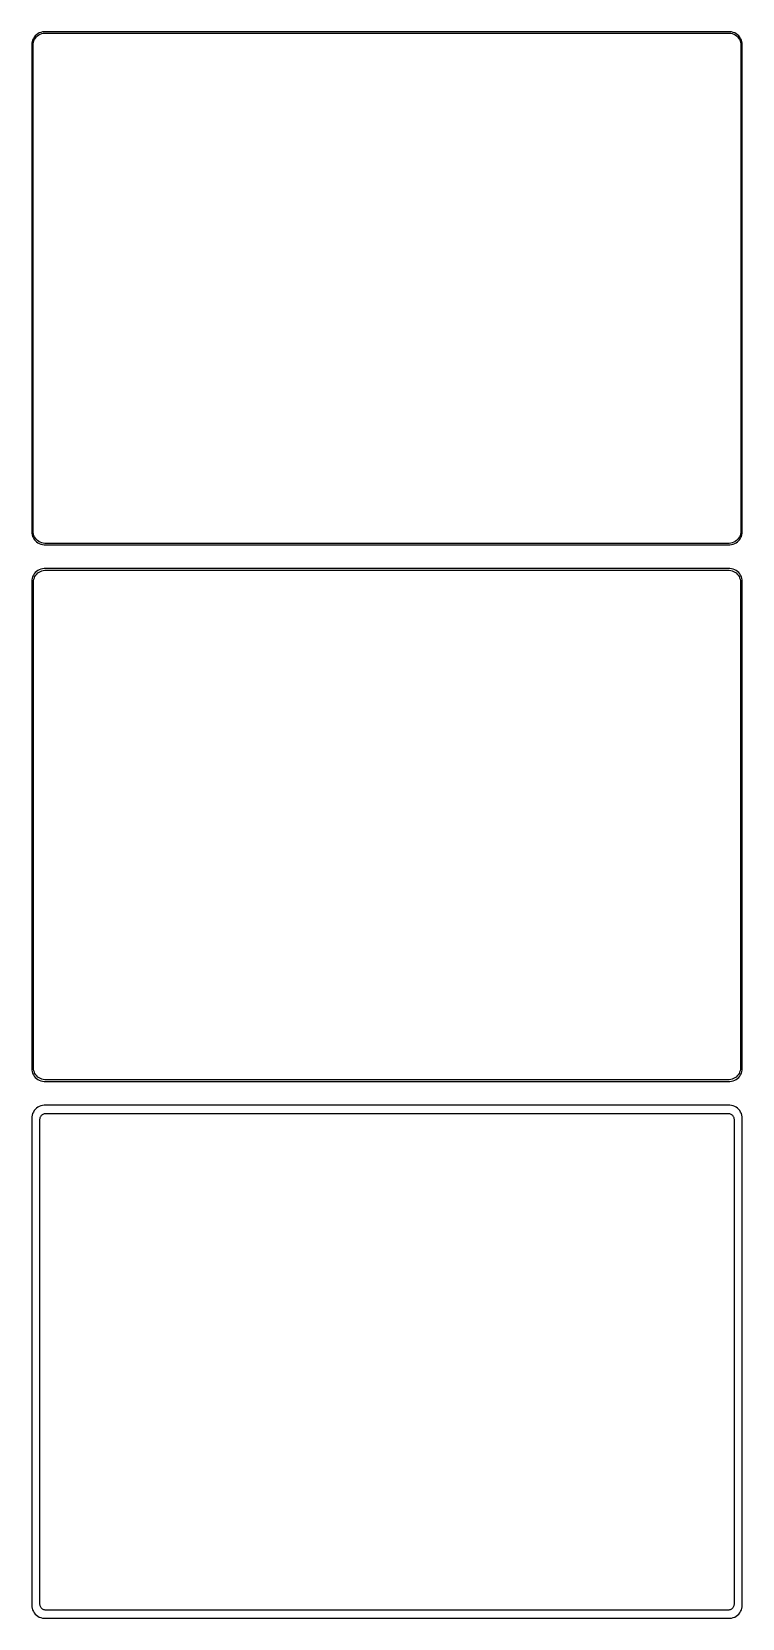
# Model space of a CAD drawing. Header units: metres. Extents: x -135 to 135, y 515 to 1117.
import ezdxf

# ---------------------------------------------------------------- set-up
doc = ezdxf.new("R2010")
doc.units = ezdxf.units.M

msp = doc.modelspace()

# ---------------------------------------------------------------- linework, layer by layer
for p, q in [((-133.645, 1115.92), (-134.045, 1115.44)), ((-133.187, 1116.35), (-133.645, 1115.92)), ((-133.213, 1115.5), (-132.778, 1115.91)), ((-132.679, 1116.72), (-133.187, 1116.35)), ((-132.778, 1115.91), (-132.295, 1116.26)), ((-132.129, 1117.02), (-132.679, 1116.72)), ((-132.295, 1116.26), (-131.772, 1116.55)), ((-131.545, 1117.26), (-132.129, 1117.02)), ((-131.772, 1116.55), (-131.218, 1116.77)), ((-130.937, 1117.41), (-131.545, 1117.26)), ((-131.218, 1116.77), (-130.64, 1116.92)), ((-130.314, 1117.49), (-130.937, 1117.41)), ((-130.64, 1116.92), (-130.048, 1116.99)), ((130.314, 1117.49), (-130.314, 1117.49)), ((-130.048, 1116.99), (130.048, 1116.99)), ((130.048, 1116.99), (130.64, 1116.92)), ((130.937, 1117.41), (130.314, 1117.49)), ((130.64, 1116.92), (131.218, 1116.77)), ((131.545, 1117.26), (130.937, 1117.41)), ((131.218, 1116.77), (131.772, 1116.55)), ((132.129, 1117.02), (131.545, 1117.26)), ((131.772, 1116.55), (132.295, 1116.26)), ((132.679, 1116.72), (132.129, 1117.02)), ((132.295, 1116.26), (132.778, 1115.91)), ((133.187, 1116.35), (132.679, 1116.72)), ((132.778, 1115.91), (133.213, 1115.5)), ((133.645, 1115.92), (133.187, 1116.35)), ((134.045, 1115.44), (133.645, 1115.92)), ((-134.961, 1113.13), (-135, 1112.5)), ((-135, 1112.5), (-135, 927.5)), ((-134.843, 1113.74), (-134.961, 1113.13)), ((-134.649, 1114.34), (-134.843, 1113.74)), ((-134.382, 1114.91), (-134.649, 1114.34)), ((-134.5, 1112.25), (-134.463, 1112.85)), ((-134.5, 927.75), (-134.5, 1112.25)), ((-134.463, 1112.85), (-134.351, 1113.43)), ((-134.045, 1115.44), (-134.382, 1114.91)), ((-134.351, 1113.43), (-134.166, 1114)), ((-134.166, 1114), (-133.912, 1114.54)), ((-133.912, 1114.54), (-133.593, 1115.04)), ((-133.593, 1115.04), (-133.213, 1115.5)), ((133.213, 1115.5), (133.593, 1115.04)), ((133.593, 1115.04), (133.912, 1114.54)), ((133.912, 1114.54), (134.166, 1114)), ((134.382, 1114.91), (134.045, 1115.44)), ((134.166, 1114), (134.351, 1113.43)), ((134.351, 1113.43), (134.463, 1112.85)), ((134.649, 1114.34), (134.382, 1114.91)), ((134.463, 1112.85), (134.5, 1112.25)), ((134.5, 1112.25), (134.5, 927.75)), ((134.843, 1113.74), (134.649, 1114.34)), ((134.961, 1113.13), (134.843, 1113.74)), ((135, 1112.5), (134.961, 1113.13)), ((135, 927.5), (135, 1112.5)), ((-135, 927.5), (-134.961, 926.873)), ((-134.961, 926.873), (-134.843, 926.257)), ((-134.843, 926.257), (-134.649, 925.659)), ((-134.649, 925.659), (-134.382, 925.091)), ((-134.463, 927.155), (-134.5, 927.75)), ((-134.351, 926.569), (-134.463, 927.155)), ((-134.382, 925.091), (-134.045, 924.561)), ((-134.166, 926.001), (-134.351, 926.569)), ((-133.912, 925.462), (-134.166, 926.001)), ((-134.045, 924.561), (-133.645, 924.077)), ((-133.593, 924.958), (-133.912, 925.462)), ((-133.645, 924.077), (-133.187, 923.647)), ((-133.213, 924.498), (-133.593, 924.958)), ((-132.778, 924.09), (-133.213, 924.498)), ((-133.187, 923.647), (-132.679, 923.278)), ((-132.295, 923.739), (-132.778, 924.09)), ((-132.679, 923.278), (-132.129, 922.976)), ((-131.772, 923.452), (-132.295, 923.739)), ((-132.129, 922.976), (-131.545, 922.745)), ((-131.218, 923.232), (-131.772, 923.452)), ((-131.545, 922.745), (-130.937, 922.589)), ((-130.64, 923.084), (-131.218, 923.232)), ((-130.937, 922.589), (-130.314, 922.51)), ((-130.048, 923.009), (-130.64, 923.084)), ((130.048, 923.009), (-130.048, 923.009)), ((130.64, 923.084), (130.048, 923.009)), ((130.314, 922.51), (130.937, 922.589)), ((131.218, 923.232), (130.64, 923.084)), ((130.937, 922.589), (131.545, 922.745)), ((131.772, 923.452), (131.218, 923.232)), ((131.545, 922.745), (132.129, 922.976)), ((132.295, 923.739), (131.772, 923.452)), ((132.129, 922.976), (132.679, 923.278)), ((132.778, 924.09), (132.295, 923.739)), ((132.679, 923.278), (133.187, 923.647)), ((133.213, 924.498), (132.778, 924.09)), ((133.187, 923.647), (133.645, 924.077)), ((133.593, 924.958), (133.213, 924.498)), ((133.912, 925.462), (133.593, 924.958)), ((133.645, 924.077), (134.045, 924.561)), ((134.166, 926.001), (133.912, 925.462)), ((134.045, 924.561), (134.382, 925.091)), ((134.351, 926.569), (134.166, 926.001)), ((134.463, 927.155), (134.351, 926.569)), ((134.382, 925.091), (134.649, 925.659)), ((134.5, 927.75), (134.463, 927.155)), ((134.649, 925.659), (134.843, 926.257)), ((134.843, 926.257), (134.961, 926.873)), ((134.961, 926.873), (135, 927.5)), ((-130.314, 922.51), (130.314, 922.51)), ((-134.382, 910.909), (-134.649, 910.341)), ((-134.045, 911.439), (-134.382, 910.909)), ((-133.645, 911.923), (-134.045, 911.439)), ((-133.762, 910.456), (-133.454, 910.941)), ((-133.187, 912.353), (-133.645, 911.923)), ((-133.454, 910.941), (-133.088, 911.384)), ((-132.679, 912.722), (-133.187, 912.353)), ((-133.088, 911.384), (-132.668, 911.778)), ((-132.129, 913.024), (-132.679, 912.722)), ((-132.668, 911.778), (-132.203, 912.116)), ((-132.203, 912.116), (-131.699, 912.393)), ((-131.545, 913.255), (-132.129, 913.024)), ((-131.699, 912.393), (-131.165, 912.604)), ((-130.937, 913.411), (-131.545, 913.255)), ((-131.165, 912.604), (-130.608, 912.747)), ((-130.314, 913.49), (-130.937, 913.411)), ((-130.608, 912.747), (-130.037, 912.819)), ((130.314, 913.49), (-130.314, 913.49)), ((-130.037, 912.819), (130.037, 912.819)), ((130.037, 912.819), (130.608, 912.747)), ((130.937, 913.411), (130.314, 913.49)), ((130.608, 912.747), (131.165, 912.604)), ((131.545, 913.255), (130.937, 913.411)), ((131.165, 912.604), (131.699, 912.393)), ((132.129, 913.024), (131.545, 913.255)), ((131.699, 912.393), (132.203, 912.116)), ((132.679, 912.722), (132.129, 913.024)), ((132.203, 912.116), (132.668, 911.778)), ((132.668, 911.778), (133.088, 911.384)), ((133.187, 912.353), (132.679, 912.722)), ((133.088, 911.384), (133.454, 910.941)), ((133.645, 911.923), (133.187, 912.353)), ((133.454, 910.941), (133.762, 910.456)), ((134.045, 911.439), (133.645, 911.923)), ((134.382, 910.909), (134.045, 911.439)), ((134.649, 910.341), (134.382, 910.909)), ((-134.961, 909.127), (-135, 908.5)), ((-135, 908.5), (-135, 723.5)), ((-134.843, 909.743), (-134.961, 909.127)), ((-134.649, 910.341), (-134.843, 909.743)), ((-134.328, 908.25), (-134.292, 908.824)), ((-134.328, 723.75), (-134.328, 908.25)), ((-134.292, 908.824), (-134.185, 909.389)), ((-134.185, 909.389), (-134.007, 909.935)), ((-134.007, 909.935), (-133.762, 910.456)), ((133.762, 910.456), (134.007, 909.935)), ((134.007, 909.935), (134.185, 909.389)), ((134.185, 909.389), (134.292, 908.824)), ((134.292, 908.824), (134.328, 908.25)), ((134.328, 908.25), (134.328, 723.75)), ((134.843, 909.743), (134.649, 910.341)), ((134.961, 909.127), (134.843, 909.743)), ((135, 908.5), (134.961, 909.127)), ((135, 723.5), (135, 908.5)), ((-134.292, 723.176), (-134.328, 723.75)), ((134.328, 723.75), (134.292, 723.176)), ((-135, 723.5), (-134.961, 722.873)), ((-134.961, 722.873), (-134.843, 722.257)), ((-134.843, 722.257), (-134.649, 721.659)), ((-134.649, 721.659), (-134.382, 721.091)), ((-134.382, 721.091), (-134.045, 720.561)), ((-134.185, 722.611), (-134.292, 723.176)), ((-134.007, 722.065), (-134.185, 722.611)), ((-134.045, 720.561), (-133.645, 720.077)), ((-133.762, 721.544), (-134.007, 722.065)), ((-133.454, 721.059), (-133.762, 721.544)), ((-133.645, 720.077), (-133.187, 719.647)), ((-133.088, 720.616), (-133.454, 721.059)), ((-133.187, 719.647), (-132.679, 719.278)), ((-132.668, 720.222), (-133.088, 720.616)), ((-132.679, 719.278), (-132.129, 718.976)), ((-132.203, 719.884), (-132.668, 720.222)), ((-131.699, 719.607), (-132.203, 719.884)), ((-132.129, 718.976), (-131.545, 718.745)), ((-131.165, 719.396), (-131.699, 719.607)), ((-131.545, 718.745), (-130.937, 718.589)), ((-130.608, 719.253), (-131.165, 719.396)), ((-130.937, 718.589), (-130.314, 718.51)), ((-130.037, 719.181), (-130.608, 719.253)), ((-130.314, 718.51), (130.314, 718.51)), ((130.037, 719.181), (-130.037, 719.181)), ((130.608, 719.253), (130.037, 719.181)), ((130.314, 718.51), (130.937, 718.589)), ((131.165, 719.396), (130.608, 719.253)), ((130.937, 718.589), (131.545, 718.745)), ((131.699, 719.607), (131.165, 719.396)), ((131.545, 718.745), (132.129, 718.976)), ((132.203, 719.884), (131.699, 719.607)), ((132.129, 718.976), (132.679, 719.278)), ((132.668, 720.222), (132.203, 719.884)), ((133.088, 720.616), (132.668, 720.222)), ((132.679, 719.278), (133.187, 719.647)), ((133.454, 721.059), (133.088, 720.616)), ((133.187, 719.647), (133.645, 720.077)), ((133.762, 721.544), (133.454, 721.059)), ((133.645, 720.077), (134.045, 720.561)), ((134.007, 722.065), (133.762, 721.544)), ((134.185, 722.611), (134.007, 722.065)), ((134.045, 720.561), (134.382, 721.091)), ((134.292, 723.176), (134.185, 722.611)), ((134.382, 721.091), (134.649, 721.659)), ((134.649, 721.659), (134.843, 722.257)), ((134.843, 722.257), (134.961, 722.873)), ((134.961, 722.873), (135, 723.5)), ((-134.843, 705.743), (-134.961, 705.127)), ((-134.649, 706.341), (-134.843, 705.743)), ((-134.382, 706.909), (-134.649, 706.341)), ((-134.045, 707.439), (-134.382, 706.909)), ((-133.645, 707.923), (-134.045, 707.439)), ((-133.187, 708.353), (-133.645, 707.923)), ((-132.679, 708.722), (-133.187, 708.353)), ((-132.129, 709.024), (-132.679, 708.722)), ((-131.545, 709.255), (-132.129, 709.024)), ((-131.599, 705.266), (-131.457, 705.49)), ((-130.937, 709.411), (-131.545, 709.255)), ((-131.457, 705.49), (-131.288, 705.694)), ((-131.288, 705.694), (-131.095, 705.876)), ((-131.095, 705.876), (-130.88, 706.031)), ((-130.314, 709.49), (-130.937, 709.411)), ((-130.88, 706.031), (-130.648, 706.159)), ((-130.648, 706.159), (-130.402, 706.256)), ((-130.402, 706.256), (-130.145, 706.322)), ((130.314, 709.49), (-130.314, 709.49)), ((-130.145, 706.322), (-129.882, 706.355)), ((-129.882, 706.355), (129.882, 706.355)), ((129.882, 706.355), (130.145, 706.322)), ((130.145, 706.322), (130.402, 706.256)), ((130.937, 709.411), (130.314, 709.49)), ((130.402, 706.256), (130.648, 706.159)), ((130.648, 706.159), (130.88, 706.031)), ((130.88, 706.031), (131.095, 705.876)), ((131.545, 709.255), (130.937, 709.411)), ((131.095, 705.876), (131.288, 705.694)), ((131.288, 705.694), (131.457, 705.49)), ((131.457, 705.49), (131.599, 705.266)), ((132.129, 709.024), (131.545, 709.255)), ((132.679, 708.722), (132.129, 709.024)), ((133.187, 708.353), (132.679, 708.722)), ((133.645, 707.923), (133.187, 708.353)), ((134.045, 707.439), (133.645, 707.923)), ((134.382, 706.909), (134.045, 707.439)), ((134.649, 706.341), (134.382, 706.909)), ((134.843, 705.743), (134.649, 706.341)), ((134.961, 705.127), (134.843, 705.743)), ((-134.961, 705.127), (-135, 704.5)), ((-135, 704.5), (-135, 519.5)), ((-131.86, 704.25), (-131.843, 704.514)), ((-131.86, 519.75), (-131.86, 704.25)), ((-131.843, 704.514), (-131.793, 704.775)), ((-131.793, 704.775), (-131.711, 705.027)), ((-131.711, 705.027), (-131.599, 705.266)), ((131.599, 705.266), (131.711, 705.027)), ((131.711, 705.027), (131.793, 704.775)), ((131.793, 704.775), (131.843, 704.514)), ((131.843, 704.514), (131.86, 704.25)), ((131.86, 704.25), (131.86, 519.75)), ((135, 704.5), (134.961, 705.127)), ((135, 519.5), (135, 704.5)), ((-135, 519.5), (-134.961, 518.873)), ((-134.961, 518.873), (-134.843, 518.257)), ((-131.843, 519.486), (-131.86, 519.75)), ((-131.793, 519.225), (-131.843, 519.486)), ((-131.711, 518.973), (-131.793, 519.225)), ((-131.599, 518.734), (-131.711, 518.973)), ((-131.457, 518.51), (-131.599, 518.734)), ((131.599, 518.734), (131.457, 518.51)), ((131.711, 518.973), (131.599, 518.734)), ((131.793, 519.225), (131.711, 518.973)), ((131.843, 519.486), (131.793, 519.225)), ((131.86, 519.75), (131.843, 519.486)), ((134.843, 518.257), (134.961, 518.873)), ((134.961, 518.873), (135, 519.5)), ((-134.843, 518.257), (-134.649, 517.659)), ((-134.649, 517.659), (-134.382, 517.091)), ((-134.382, 517.091), (-134.045, 516.561)), ((-134.045, 516.561), (-133.645, 516.077)), ((-133.645, 516.077), (-133.187, 515.647)), ((-133.187, 515.647), (-132.679, 515.278)), ((-132.679, 515.278), (-132.129, 514.976)), ((-132.129, 514.976), (-131.545, 514.745)), ((-131.545, 514.745), (-130.937, 514.589)), ((-131.288, 518.306), (-131.457, 518.51)), ((-131.095, 518.124), (-131.288, 518.306)), ((-130.88, 517.969), (-131.095, 518.124)), ((-130.937, 514.589), (-130.314, 514.51)), ((-130.648, 517.841), (-130.88, 517.969)), ((-130.402, 517.744), (-130.648, 517.841)), ((-130.145, 517.678), (-130.402, 517.744)), ((-130.314, 514.51), (130.314, 514.51)), ((-129.882, 517.645), (-130.145, 517.678)), ((129.882, 517.645), (-129.882, 517.645)), ((130.145, 517.678), (129.882, 517.645)), ((130.402, 517.744), (130.145, 517.678)), ((130.314, 514.51), (130.937, 514.589)), ((130.648, 517.841), (130.402, 517.744)), ((130.88, 517.969), (130.648, 517.841)), ((131.095, 518.124), (130.88, 517.969)), ((130.937, 514.589), (131.545, 514.745)), ((131.288, 518.306), (131.095, 518.124)), ((131.457, 518.51), (131.288, 518.306)), ((131.545, 514.745), (132.129, 514.976)), ((132.129, 514.976), (132.679, 515.278)), ((132.679, 515.278), (133.187, 515.647)), ((133.187, 515.647), (133.645, 516.077)), ((133.645, 516.077), (134.045, 516.561)), ((134.045, 516.561), (134.382, 517.091)), ((134.382, 517.091), (134.649, 517.659)), ((134.649, 517.659), (134.843, 518.257))]:
    msp.add_line(p, q)

doc.saveas('drawing.dxf')
